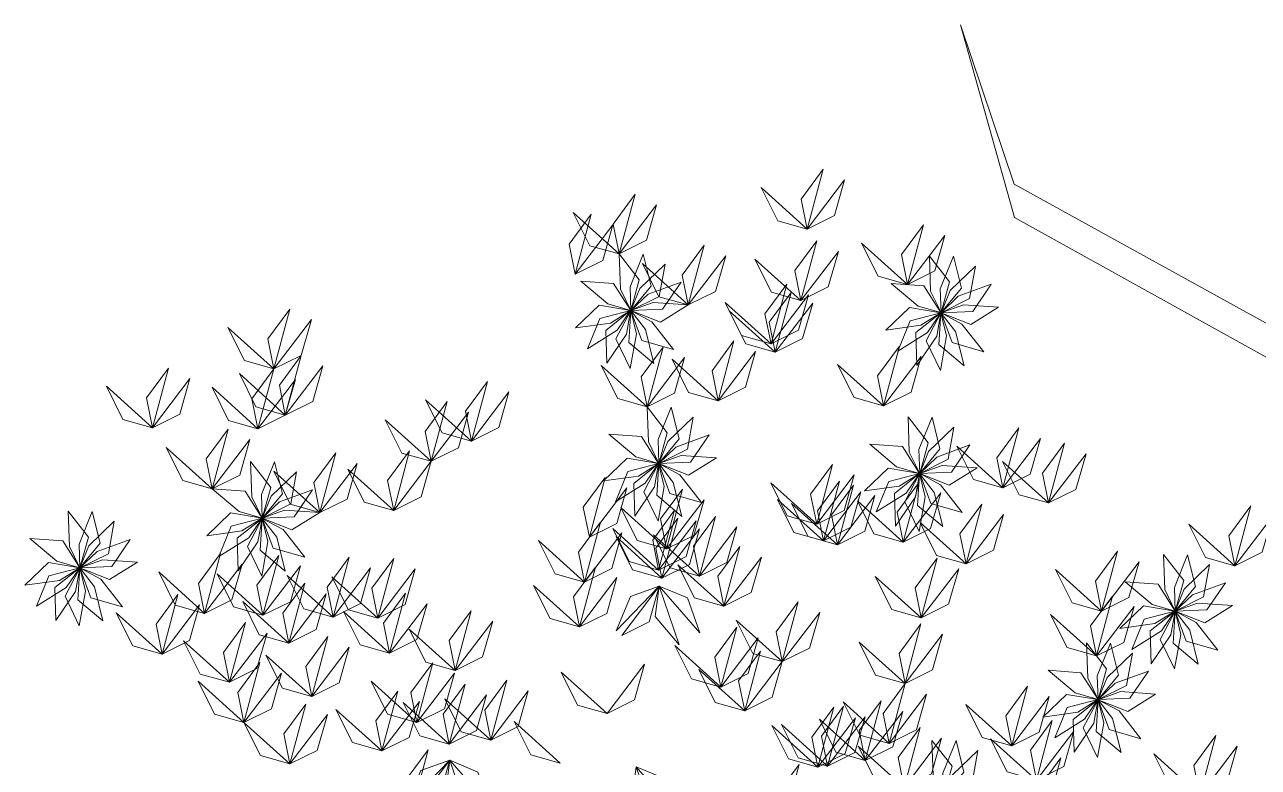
# Model space of a CAD drawing. Header units: inches. Extents: x -173 to 14008, y -3334 to 10368.
# Drawn here: x 12187.4 to 12306.9, y 850.8 to 922.8 of the extents above; entities that cross this region are included whole.
import ezdxf

# ---------------------------------------------------------------- set-up
doc = ezdxf.new("R2010")
doc.units = ezdxf.units.IN
doc.header["$MEASUREMENT"] = 0
doc.layers.add('ARREDAMENTO', color=8, linetype='Continuous', lineweight=18)

msp = doc.modelspace()

# ---------------------------------------------------------------- linework, layer by layer
at = {"layer": 'ARREDAMENTO', "linetype": 'Continuous', "lineweight": 0}
msp.add_lwpolyline([(12372.36, 869.64), (12362.73, 859.93), (12351.81, 847.64), (12342.17, 841.15), (12335.05, 846.28), (12333.68, 869.49), (12334.24, 890.12), (12330.89, 922.35), (12328.47, 881.72), (12311.02, 891.97), (12283.24, 907.34), (12278.02, 922.79), (12283.25, 904.11), (12309.74, 889.39), (12327.84, 877.2), (12327.29, 853.35), (12333.93, 801.79), (12323.2, 741.14)], dxfattribs=at)
at = {"layer": 'ARREDAMENTO', "lineweight": 0}
for points in [[(12263.17, 902.98), (12262.59, 905.89), (12264.72, 908.78), (12263.17, 902.98)], [(12263.17, 902.98), (12265.83, 904.3), (12266.8, 907.76), (12263.17, 902.98)], [(12244.95, 900.57), (12244.37, 903.47), (12246.49, 906.36), (12244.95, 900.57)], [(12263.17, 902.98), (12260.32, 903.79), (12258.72, 907), (12263.17, 902.98)], [(12244.95, 900.57), (12247.61, 901.89), (12248.58, 905.34), (12244.95, 900.57)], [(12240.7, 898.62), (12240.12, 901.53), (12242.25, 904.42), (12240.7, 898.62)], [(12244.95, 900.57), (12242.1, 901.37), (12240.5, 904.59), (12244.95, 900.57)], [(12240.7, 898.62), (12243.36, 899.94), (12244.33, 903.4), (12240.7, 898.62)], [(12272.89, 897.6), (12272.31, 900.5), (12274.43, 903.39), (12272.89, 897.6)], [(12251.65, 895.62), (12251.07, 898.52), (12253.19, 901.41), (12251.65, 895.62)], [(12262.56, 896.05), (12261.97, 898.95), (12264.1, 901.84), (12262.56, 896.05)], [(12272.89, 897.6), (12270.04, 898.4), (12268.44, 901.61), (12272.89, 897.6)], [(12272.89, 897.6), (12275.55, 898.92), (12276.52, 902.37), (12272.89, 897.6)], [(12244.95, 900.57), (12245.07, 897.16), (12246.07, 895.08), (12246.9, 898.05), (12244.95, 900.57)], [(12247.28, 900.55), (12246.01, 897.39), (12246.08, 895.08), (12248.04, 897.46), (12247.28, 900.55)], [(12251.65, 895.62), (12254.3, 896.94), (12255.28, 900.39), (12251.65, 895.62)], [(12262.56, 896.05), (12259.7, 896.85), (12258.1, 900.07), (12262.56, 896.05)], [(12262.56, 896.05), (12265.21, 897.37), (12266.19, 900.82), (12262.56, 896.05)], [(12275.01, 900.36), (12275.13, 896.95), (12276.14, 894.88), (12276.97, 897.85), (12275.01, 900.36)], [(12277.35, 900.34), (12276.07, 897.18), (12276.14, 894.88), (12278.11, 897.25), (12277.35, 900.34)], [(12249.4, 899.58), (12246.95, 897.22), (12246.08, 895.08), (12248.84, 896.45), (12249.4, 899.58)], [(12251.65, 895.62), (12248.8, 896.42), (12247.2, 899.63), (12251.65, 895.62)], [(12279.47, 899.38), (12277.02, 897.01), (12276.14, 894.87), (12278.91, 896.24), (12279.47, 899.38)], [(12241.24, 897.92), (12243.85, 895.73), (12246.07, 895.08), (12244.41, 897.69), (12241.24, 897.92)], [(12250.95, 897.84), (12247.75, 896.67), (12246.08, 895.08), (12249.16, 895.2), (12250.95, 897.84)], [(12259.67, 891.85), (12259.08, 894.75), (12261.21, 897.64), (12259.67, 891.85)], [(12271.3, 897.71), (12273.92, 895.52), (12276.13, 894.88), (12274.48, 897.48), (12271.3, 897.71)], [(12281.01, 897.63), (12277.81, 896.47), (12276.14, 894.87), (12279.23, 895), (12281.01, 897.63)], [(12260.08, 891.04), (12259.49, 893.95), (12261.62, 896.84), (12260.08, 891.04)], [(12259.67, 891.85), (12262.32, 893.17), (12263.3, 896.62), (12259.67, 891.85)], [(12240.73, 893.39), (12244.1, 893.86), (12246.06, 895.08), (12243.02, 895.59), (12240.73, 893.39)], [(12251.65, 895.62), (12248.25, 895.85), (12246.08, 895.07), (12248.95, 893.94), (12251.65, 895.62)], [(12259.67, 891.85), (12256.82, 892.65), (12255.22, 895.86), (12259.67, 891.85)], [(12260.08, 891.04), (12262.73, 892.36), (12263.71, 895.81), (12260.08, 891.04)], [(12270.79, 893.18), (12274.17, 893.65), (12276.13, 894.87), (12273.09, 895.38), (12270.79, 893.18)], [(12281.71, 895.41), (12278.31, 895.65), (12276.14, 894.86), (12279.01, 893.73), (12281.71, 895.41)], [(12211.5, 889.42), (12210.92, 892.33), (12213.04, 895.22), (12211.5, 889.42)], [(12211.5, 889.42), (12214.15, 890.74), (12215.13, 894.2), (12211.5, 889.42)], [(12241.88, 891.36), (12244.77, 893.17), (12246.06, 895.07), (12243.08, 894.31), (12241.88, 891.36)], [(12243.75, 889.97), (12245.66, 892.8), (12246.06, 895.07), (12243.65, 893.15), (12243.75, 889.97)], [(12246.03, 889.47), (12246.62, 892.83), (12246.07, 895.07), (12244.64, 892.33), (12246.03, 889.47)], [(12248.31, 889.94), (12247.49, 893.24), (12246.07, 895.07), (12245.88, 891.99), (12248.31, 889.94)], [(12250.21, 891.29), (12248.11, 893.98), (12246.08, 895.07), (12247.15, 892.18), (12250.21, 891.29)], [(12260.08, 891.04), (12257.22, 891.85), (12255.62, 895.06), (12260.08, 891.04)], [(12271.94, 891.15), (12274.83, 892.96), (12276.13, 894.87), (12273.14, 894.1), (12271.94, 891.15)], [(12273.81, 889.77), (12275.72, 892.59), (12276.13, 894.86), (12273.71, 892.95), (12273.81, 889.77)], [(12276.09, 889.26), (12276.68, 892.62), (12276.13, 894.86), (12274.7, 892.13), (12276.09, 889.26)], [(12278.37, 889.73), (12277.55, 893.04), (12276.13, 894.86), (12275.94, 891.78), (12278.37, 889.73)], [(12280.27, 891.08), (12278.17, 893.77), (12276.14, 894.86), (12277.21, 891.97), (12280.27, 891.08)], [(12211.5, 889.42), (12208.65, 890.23), (12207.05, 893.44), (12211.5, 889.42)], [(12254.53, 886.34), (12253.95, 889.25), (12256.07, 892.14), (12254.53, 886.34)], [(12212.61, 884.95), (12212.03, 887.85), (12214.15, 890.74), (12212.61, 884.95)], [(12247.67, 885.75), (12247.08, 888.65), (12249.21, 891.54), (12247.67, 885.75)], [(12247.67, 885.75), (12250.32, 887.07), (12251.3, 890.52), (12247.67, 885.75)], [(12254.53, 886.34), (12257.19, 887.67), (12258.16, 891.12), (12254.53, 886.34)], [(12270.57, 885.84), (12269.99, 888.75), (12272.12, 891.64), (12270.57, 885.84)], [(12270.57, 885.84), (12273.23, 887.16), (12274.2, 890.62), (12270.57, 885.84)], [(12199.74, 883.72), (12199.15, 886.62), (12201.28, 889.51), (12199.74, 883.72)], [(12209.96, 883.63), (12209.37, 886.53), (12211.5, 889.42), (12209.96, 883.63)], [(12212.61, 884.95), (12215.27, 886.27), (12216.24, 889.72), (12212.61, 884.95)], [(12247.67, 885.75), (12244.82, 886.55), (12243.22, 889.77), (12247.67, 885.75)], [(12254.53, 886.34), (12251.68, 887.15), (12250.08, 890.36), (12254.53, 886.34)], [(12270.57, 885.84), (12267.72, 886.65), (12266.12, 889.86), (12270.57, 885.84)], [(12199.74, 883.72), (12202.39, 885.04), (12203.37, 888.49), (12199.74, 883.72)], [(12212.61, 884.95), (12209.76, 885.75), (12208.16, 888.97), (12212.61, 884.95)], [(12209.96, 883.63), (12212.61, 884.95), (12213.59, 888.4), (12209.96, 883.63)], [(12230.65, 882.41), (12230.06, 885.32), (12232.19, 888.21), (12230.65, 882.41)], [(12199.74, 883.72), (12196.88, 884.52), (12195.28, 887.74), (12199.74, 883.72)], [(12209.96, 883.63), (12207.11, 884.43), (12205.51, 887.65), (12209.96, 883.63)], [(12230.65, 882.41), (12233.3, 883.73), (12234.28, 887.19), (12230.65, 882.41)], [(12226.74, 880.47), (12226.15, 883.37), (12228.28, 886.26), (12226.74, 880.47)], [(12230.65, 882.41), (12227.79, 883.22), (12226.19, 886.43), (12230.65, 882.41)], [(12247.67, 885.75), (12247.79, 882.34), (12248.79, 880.26), (12249.62, 883.24), (12247.67, 885.75)], [(12250, 885.73), (12248.72, 882.57), (12248.79, 880.26), (12250.76, 882.64), (12250, 885.73)], [(12226.74, 880.47), (12223.89, 881.27), (12222.29, 884.48), (12226.74, 880.47)], [(12226.74, 880.47), (12229.39, 881.79), (12230.37, 885.24), (12226.74, 880.47)], [(12252.12, 884.76), (12249.67, 882.4), (12248.8, 880.26), (12251.56, 881.63), (12252.12, 884.76)], [(12272.94, 884.78), (12273.06, 881.37), (12274.07, 879.29), (12274.89, 882.26), (12272.94, 884.78)], [(12275.27, 884.76), (12274, 881.6), (12274.07, 879.29), (12276.03, 881.67), (12275.27, 884.76)], [(12205.53, 877.79), (12204.95, 880.7), (12207.08, 883.59), (12205.53, 877.79)], [(12277.39, 883.79), (12274.94, 881.42), (12274.07, 879.29), (12276.83, 880.66), (12277.39, 883.79)], [(12282.13, 877.91), (12281.54, 880.81), (12283.67, 883.7), (12282.13, 877.91)], [(12205.53, 877.79), (12208.19, 879.11), (12209.16, 882.57), (12205.53, 877.79)], [(12243.96, 883.1), (12246.57, 880.91), (12248.78, 880.26), (12247.13, 882.87), (12243.96, 883.1)], [(12253.66, 883.02), (12250.46, 881.85), (12248.8, 880.26), (12251.88, 880.39), (12253.66, 883.02)], [(12269.23, 882.13), (12271.84, 879.94), (12274.06, 879.29), (12272.41, 881.9), (12269.23, 882.13)], [(12282.13, 877.91), (12284.78, 879.23), (12285.76, 882.68), (12282.13, 877.91)], [(12286.56, 876.43), (12285.97, 879.33), (12288.1, 882.22), (12286.56, 876.43)], [(12205.53, 877.79), (12202.68, 878.6), (12201.08, 881.81), (12205.53, 877.79)], [(12215.94, 875.49), (12215.36, 878.4), (12217.49, 881.29), (12215.94, 875.49)], [(12223.11, 875.69), (12222.52, 878.6), (12224.65, 881.49), (12223.11, 875.69)], [(12254.37, 880.8), (12250.97, 881.03), (12248.8, 880.25), (12251.66, 879.12), (12254.37, 880.8)], [(12278.94, 882.05), (12275.74, 880.88), (12274.07, 879.29), (12277.15, 879.41), (12278.94, 882.05)], [(12282.13, 877.91), (12279.28, 878.71), (12277.68, 881.93), (12282.13, 877.91)], [(12286.56, 876.43), (12289.21, 877.75), (12290.19, 881.2), (12286.56, 876.43)], [(12209.24, 880.44), (12209.36, 877.04), (12210.37, 874.96), (12211.2, 877.93), (12209.24, 880.44)], [(12211.57, 880.42), (12210.3, 877.26), (12210.37, 874.96), (12212.34, 877.33), (12211.57, 880.42)], [(12215.94, 875.49), (12218.6, 876.81), (12219.57, 880.26), (12215.94, 875.49)], [(12223.11, 875.69), (12220.26, 876.5), (12218.66, 879.71), (12223.11, 875.69)], [(12223.11, 875.69), (12225.76, 877.01), (12226.74, 880.47), (12223.11, 875.69)], [(12243.44, 878.57), (12246.82, 879.04), (12248.78, 880.26), (12245.74, 880.77), (12243.44, 878.57)], [(12244.59, 876.54), (12247.48, 878.35), (12248.78, 880.25), (12245.79, 879.49), (12244.59, 876.54)], [(12246.47, 875.15), (12248.37, 877.98), (12248.78, 880.25), (12246.36, 878.33), (12246.47, 875.15)], [(12248.74, 874.65), (12249.33, 878.01), (12248.78, 880.25), (12247.35, 877.51), (12248.74, 874.65)], [(12251.03, 875.12), (12250.2, 878.42), (12248.79, 880.25), (12248.59, 877.17), (12251.03, 875.12)], [(12252.92, 876.47), (12250.82, 879.16), (12248.79, 880.25), (12249.87, 877.36), (12252.92, 876.47)], [(12264.09, 874.37), (12263.5, 877.28), (12265.63, 880.17), (12264.09, 874.37)], [(12268.72, 877.6), (12272.09, 878.07), (12274.05, 879.29), (12271.01, 879.8), (12268.72, 877.6)], [(12279.64, 879.83), (12276.24, 880.06), (12274.07, 879.28), (12276.94, 878.15), (12279.64, 879.83)], [(12286.56, 876.43), (12283.7, 877.23), (12282.1, 880.45), (12286.56, 876.43)], [(12213.7, 879.46), (12211.24, 877.09), (12210.37, 874.95), (12213.13, 876.33), (12213.7, 879.46)], [(12215.94, 875.49), (12213.09, 876.3), (12211.49, 879.51), (12215.94, 875.49)], [(12242.07, 873.12), (12241.48, 876.02), (12243.61, 878.91), (12242.07, 873.12)], [(12264.09, 874.37), (12266.74, 875.69), (12267.72, 879.15), (12264.09, 874.37)], [(12264.74, 872.75), (12264.16, 875.66), (12266.29, 878.55), (12264.74, 872.75)], [(12269.87, 875.57), (12272.76, 877.37), (12274.05, 879.28), (12271.07, 878.52), (12269.87, 875.57)], [(12271.74, 874.18), (12273.65, 877.01), (12274.06, 879.28), (12271.64, 877.36), (12271.74, 874.18)], [(12274.02, 873.68), (12274.61, 877.04), (12274.06, 879.28), (12272.63, 876.54), (12274.02, 873.68)], [(12276.3, 874.15), (12275.48, 877.45), (12274.06, 879.28), (12273.87, 876.2), (12276.3, 874.15)], [(12278.2, 875.5), (12276.1, 878.19), (12274.07, 879.28), (12275.14, 876.39), (12278.2, 875.5)], [(12205.53, 877.79), (12208.14, 875.6), (12210.36, 874.96), (12208.71, 877.56), (12205.53, 877.79)], [(12215.24, 877.71), (12212.04, 876.55), (12210.37, 874.95), (12213.45, 875.08), (12215.24, 877.71)], [(12242.07, 873.12), (12244.72, 874.44), (12245.7, 877.89), (12242.07, 873.12)], [(12249.55, 871.97), (12248.96, 874.88), (12251.09, 877.77), (12249.55, 871.97)], [(12264.09, 874.37), (12261.24, 875.18), (12259.64, 878.39), (12264.09, 874.37)], [(12264.74, 872.75), (12267.4, 874.07), (12268.38, 877.52), (12264.74, 872.75)], [(12266.11, 872.37), (12265.53, 875.27), (12267.65, 878.16), (12266.11, 872.37)], [(12272.48, 872.63), (12271.89, 875.54), (12274.02, 878.43), (12272.48, 872.63)], [(12272.48, 872.63), (12275.13, 873.95), (12276.11, 877.41), (12272.48, 872.63)], [(12249.55, 871.97), (12252.2, 873.29), (12253.18, 876.74), (12249.55, 871.97)], [(12264.74, 872.75), (12261.89, 873.56), (12260.29, 876.77), (12264.74, 872.75)], [(12266.11, 872.37), (12263.26, 873.17), (12261.66, 876.38), (12266.11, 872.37)], [(12266.11, 872.37), (12268.77, 873.69), (12269.74, 877.14), (12266.11, 872.37)], [(12272.48, 872.63), (12269.62, 873.44), (12268.03, 876.65), (12272.48, 872.63)], [(12278.56, 870.52), (12277.97, 873.43), (12280.1, 876.32), (12278.56, 870.52)], [(12304.61, 870.35), (12304.03, 873.25), (12306.15, 876.14), (12304.61, 870.35)], [(12191.58, 875.63), (12191.7, 872.22), (12192.7, 870.15), (12193.53, 873.12), (12191.58, 875.63)], [(12193.91, 875.61), (12192.63, 872.45), (12192.71, 870.15), (12194.67, 872.52), (12193.91, 875.61)], [(12205.02, 873.26), (12208.39, 873.74), (12210.35, 874.95), (12207.31, 875.47), (12205.02, 873.26)], [(12206.17, 871.23), (12209.06, 873.04), (12210.36, 874.95), (12207.37, 874.18), (12206.17, 871.23)], [(12208.04, 869.85), (12209.95, 872.67), (12210.36, 874.94), (12207.94, 873.03), (12208.04, 869.85)], [(12210.32, 869.35), (12210.91, 872.7), (12210.36, 874.94), (12208.93, 872.21), (12210.32, 869.35)], [(12212.6, 869.81), (12211.78, 873.12), (12210.36, 874.94), (12210.17, 871.86), (12212.6, 869.81)], [(12215.94, 875.49), (12212.54, 875.73), (12210.37, 874.95), (12213.24, 873.81), (12215.94, 875.49)], [(12214.5, 871.17), (12212.4, 873.85), (12210.37, 874.94), (12211.44, 872.05), (12214.5, 871.17)], [(12249.55, 871.97), (12246.69, 872.78), (12245.1, 875.99), (12249.55, 871.97)], [(12248.78, 869.93), (12248.2, 872.83), (12250.33, 875.72), (12248.78, 869.93)], [(12249.1, 869.15), (12248.52, 872.06), (12250.64, 874.95), (12249.1, 869.15)], [(12252.74, 869.33), (12252.16, 872.24), (12254.29, 875.13), (12252.74, 869.33)], [(12278.56, 870.52), (12281.21, 871.84), (12282.19, 875.3), (12278.56, 870.52)], [(12304.61, 870.35), (12307.26, 871.67), (12308.24, 875.12), (12304.61, 870.35)], [(12196.03, 874.65), (12193.58, 872.28), (12192.71, 870.14), (12195.47, 871.51), (12196.03, 874.65)], [(12241.59, 868.76), (12241, 871.67), (12243.13, 874.56), (12241.59, 868.76)], [(12248.78, 869.93), (12245.93, 870.74), (12244.33, 873.95), (12248.78, 869.93)], [(12248.78, 869.93), (12251.44, 871.25), (12252.41, 874.7), (12248.78, 869.93)], [(12249.1, 869.15), (12251.76, 870.47), (12252.73, 873.92), (12249.1, 869.15)], [(12252.74, 869.33), (12255.4, 870.65), (12256.37, 874.11), (12252.74, 869.33)], [(12278.56, 870.52), (12275.71, 871.33), (12274.11, 874.54), (12278.56, 870.52)], [(12304.61, 870.35), (12301.76, 871.15), (12300.16, 874.37), (12304.61, 870.35)], [(12187.87, 872.98), (12190.48, 870.79), (12192.7, 870.15), (12191.04, 872.75), (12187.87, 872.98)], [(12197.58, 872.9), (12194.37, 871.74), (12192.71, 870.14), (12195.79, 870.27), (12197.58, 872.9)], [(12241.59, 868.76), (12238.74, 869.57), (12237.14, 872.78), (12241.59, 868.76)], [(12241.59, 868.76), (12244.24, 870.09), (12245.22, 873.54), (12241.59, 868.76)], [(12249.1, 869.15), (12246.25, 869.96), (12244.65, 873.17), (12249.1, 869.15)], [(12252.74, 869.33), (12249.89, 870.14), (12248.29, 873.35), (12252.74, 869.33)], [(12204.79, 865.72), (12204.2, 868.63), (12206.33, 871.52), (12204.79, 865.72)], [(12210.44, 865.54), (12209.86, 868.45), (12211.99, 871.34), (12210.44, 865.54)], [(12255.1, 866.42), (12254.51, 869.33), (12256.64, 872.22), (12255.1, 866.42)], [(12291.68, 865.95), (12291.1, 868.86), (12293.23, 871.75), (12291.68, 865.95)], [(12297.69, 871.43), (12297.81, 868.03), (12298.82, 865.95), (12299.65, 868.92), (12297.69, 871.43)], [(12300.02, 871.41), (12298.75, 868.25), (12298.82, 865.95), (12300.79, 868.32), (12300.02, 871.41)], [(12187.36, 868.45), (12190.73, 868.92), (12192.69, 870.14), (12189.65, 870.66), (12187.36, 868.45)], [(12198.28, 870.68), (12194.88, 870.92), (12192.71, 870.14), (12195.58, 869), (12198.28, 870.68)], [(12204.79, 865.72), (12207.44, 867.04), (12208.42, 870.49), (12204.79, 865.72)], [(12210.44, 865.54), (12213.1, 866.86), (12214.08, 870.32), (12210.44, 865.54)], [(12217.24, 865.37), (12216.66, 868.28), (12218.79, 871.17), (12217.24, 865.37)], [(12217.24, 865.37), (12219.9, 866.69), (12220.87, 870.15), (12217.24, 865.37)], [(12221.57, 865.26), (12220.98, 868.17), (12223.11, 871.06), (12221.57, 865.26)], [(12241.11, 864.41), (12240.53, 867.32), (12242.65, 870.21), (12241.11, 864.41)], [(12255.1, 866.42), (12252.25, 867.23), (12250.65, 870.44), (12255.1, 866.42)], [(12255.1, 866.42), (12257.75, 867.74), (12258.73, 871.19), (12255.1, 866.42)], [(12274.22, 865.29), (12273.63, 868.19), (12275.76, 871.08), (12274.22, 865.29)], [(12291.68, 865.95), (12294.34, 867.28), (12295.32, 870.73), (12291.68, 865.95)], [(12302.14, 870.45), (12299.69, 868.08), (12298.82, 865.94), (12301.58, 867.32), (12302.14, 870.45)], [(12188.5, 866.42), (12191.39, 868.23), (12192.69, 870.14), (12189.7, 869.37), (12188.5, 866.42)], [(12190.38, 865.04), (12192.28, 867.86), (12192.69, 870.13), (12190.28, 868.22), (12190.38, 865.04)], [(12192.65, 864.53), (12193.25, 867.89), (12192.7, 870.13), (12191.27, 867.4), (12192.65, 864.53)], [(12194.94, 865), (12194.11, 868.31), (12192.7, 870.13), (12192.51, 867.05), (12194.94, 865)], [(12196.83, 866.35), (12194.74, 869.04), (12192.7, 870.13), (12193.78, 867.24), (12196.83, 866.35)], [(12204.79, 865.72), (12201.94, 866.53), (12200.34, 869.74), (12204.79, 865.72)], [(12210.44, 865.54), (12207.59, 866.35), (12205.99, 869.56), (12210.44, 865.54)], [(12217.24, 865.37), (12214.39, 866.18), (12212.79, 869.39), (12217.24, 865.37)], [(12221.57, 865.26), (12218.72, 866.07), (12217.12, 869.28), (12221.57, 865.26)], [(12221.57, 865.26), (12224.22, 866.58), (12225.2, 870.04), (12221.57, 865.26)], [(12241.11, 864.41), (12243.76, 865.73), (12244.74, 869.19), (12241.11, 864.41)], [(12274.22, 865.29), (12271.37, 866.09), (12269.77, 869.31), (12274.22, 865.29)], [(12274.22, 865.29), (12276.87, 866.61), (12277.85, 870.06), (12274.22, 865.29)], [(12291.68, 865.95), (12288.83, 866.76), (12287.23, 869.97), (12291.68, 865.95)], [(12212.95, 862.85), (12212.36, 865.76), (12214.49, 868.65), (12212.95, 862.85)], [(12241.11, 864.41), (12238.26, 865.22), (12236.66, 868.43), (12241.11, 864.41)], [(12248.84, 868.36), (12246.04, 867.37), (12244.66, 864.05), (12248.84, 868.36)], [(12245.21, 863.59), (12247.86, 864.91), (12248.84, 868.36), (12245.21, 863.59)], [(12248.84, 868.36), (12248.45, 865.42), (12250.76, 862.68), (12248.84, 868.36)], [(12248.84, 868.36), (12251.57, 867.22), (12252.78, 863.84), (12248.84, 868.36)], [(12293.98, 868.78), (12296.59, 866.59), (12298.81, 865.95), (12297.16, 868.55), (12293.98, 868.78)], [(12303.69, 868.7), (12300.49, 867.54), (12298.82, 865.94), (12301.9, 866.07), (12303.69, 868.7)], [(12200.67, 861.77), (12200.08, 864.68), (12202.21, 867.57), (12200.67, 861.77)], [(12212.95, 862.85), (12210.09, 863.66), (12208.49, 866.87), (12212.95, 862.85)], [(12212.95, 862.85), (12215.6, 864.17), (12216.58, 867.62), (12212.95, 862.85)], [(12222.71, 861.88), (12222.12, 864.79), (12224.25, 867.68), (12222.71, 861.88)], [(12222.71, 861.88), (12225.36, 863.2), (12226.34, 866.66), (12222.71, 861.88)], [(12260.75, 861.05), (12260.16, 863.95), (12262.29, 866.84), (12260.75, 861.05)], [(12291.21, 861.6), (12290.62, 864.51), (12292.75, 867.4), (12291.21, 861.6)], [(12304.39, 866.48), (12300.99, 866.72), (12298.82, 865.94), (12301.69, 864.8), (12304.39, 866.48)], [(12200.67, 861.77), (12197.82, 862.58), (12196.22, 865.79), (12200.67, 861.77)], [(12200.67, 861.77), (12203.32, 863.09), (12204.3, 866.54), (12200.67, 861.77)], [(12222.71, 861.88), (12219.86, 862.69), (12218.26, 865.9), (12222.71, 861.88)], [(12229.07, 860.19), (12228.49, 863.09), (12230.61, 865.98), (12229.07, 860.19)], [(12260.75, 861.05), (12263.4, 862.37), (12264.38, 865.82), (12260.75, 861.05)], [(12291.21, 861.6), (12288.35, 862.41), (12286.75, 865.62), (12291.21, 861.6)], [(12291.21, 861.6), (12293.86, 862.92), (12294.84, 866.38), (12291.21, 861.6)], [(12293.47, 864.25), (12296.84, 864.73), (12298.8, 865.94), (12295.76, 866.46), (12293.47, 864.25)], [(12294.62, 862.22), (12297.51, 864.03), (12298.8, 865.94), (12295.82, 865.17), (12294.62, 862.22)], [(12296.49, 860.84), (12298.4, 863.66), (12298.81, 865.93), (12296.39, 864.02), (12296.49, 860.84)], [(12298.77, 860.34), (12299.36, 863.69), (12298.81, 865.93), (12297.38, 863.2), (12298.77, 860.34)], [(12301.05, 860.8), (12300.23, 864.11), (12298.81, 865.93), (12298.62, 862.85), (12301.05, 860.8)], [(12302.95, 862.16), (12300.85, 864.84), (12298.82, 865.93), (12299.89, 863.04), (12302.95, 862.16)], [(12207.2, 859.05), (12206.62, 861.95), (12208.75, 864.84), (12207.2, 859.05)], [(12207.2, 859.05), (12206.62, 861.95), (12208.75, 864.84), (12207.2, 859.05)], [(12229.07, 860.19), (12226.22, 860.99), (12224.62, 864.21), (12229.07, 860.19)], [(12229.07, 860.19), (12231.72, 861.51), (12232.7, 864.96), (12229.07, 860.19)], [(12254.8, 858.58), (12254.21, 861.49), (12256.34, 864.38), (12254.8, 858.58)], [(12260.75, 861.05), (12257.89, 861.85), (12256.29, 865.07), (12260.75, 861.05)], [(12272.65, 858.92), (12272.07, 861.83), (12274.19, 864.72), (12272.65, 858.92)], [(12207.2, 859.05), (12204.35, 859.85), (12202.75, 863.07), (12207.2, 859.05)], [(12207.2, 859.05), (12204.35, 859.85), (12202.75, 863.07), (12207.2, 859.05)], [(12207.2, 859.05), (12209.86, 860.37), (12210.84, 863.82), (12207.2, 859.05)], [(12207.2, 859.05), (12209.86, 860.37), (12210.84, 863.82), (12207.2, 859.05)], [(12215.18, 857.67), (12214.59, 860.58), (12216.72, 863.47), (12215.18, 857.67)], [(12254.8, 858.58), (12257.45, 859.9), (12258.43, 863.36), (12254.8, 858.58)], [(12272.65, 858.92), (12275.31, 860.24), (12276.28, 863.7), (12272.65, 858.92)], [(12215.18, 857.67), (12217.83, 858.99), (12218.81, 862.44), (12215.18, 857.67)], [(12254.8, 858.58), (12251.95, 859.39), (12250.35, 862.6), (12254.8, 858.58)], [(12257.12, 856.27), (12256.53, 859.18), (12258.66, 862.07), (12257.12, 856.27)], [(12272.65, 858.92), (12269.8, 859.73), (12268.2, 862.94), (12272.65, 858.92)], [(12290.23, 862.86), (12290.35, 859.45), (12291.35, 857.38), (12292.18, 860.35), (12290.23, 862.86)], [(12292.56, 862.84), (12291.28, 859.68), (12291.36, 857.37), (12293.32, 859.75), (12292.56, 862.84)], [(12294.68, 861.88), (12292.23, 859.51), (12291.36, 857.37), (12294.12, 858.74), (12294.68, 861.88)], [(12208.6, 855.15), (12208.02, 858.06), (12210.14, 860.95), (12208.6, 855.15)], [(12215.18, 857.67), (12212.32, 858.48), (12210.73, 861.69), (12215.18, 857.67)], [(12225.36, 855.15), (12224.78, 858.05), (12226.91, 860.94), (12225.36, 855.15)], [(12243.78, 856.03), (12246.43, 857.35), (12247.41, 860.8), (12243.78, 856.03)], [(12257.12, 856.27), (12259.77, 857.59), (12260.75, 861.05), (12257.12, 856.27)], [(12208.6, 855.15), (12211.26, 856.47), (12212.23, 859.93), (12208.6, 855.15)], [(12225.36, 855.15), (12228.02, 856.47), (12228.99, 859.92), (12225.36, 855.15)], [(12243.78, 856.03), (12240.93, 856.83), (12239.33, 860.04), (12243.78, 856.03)], [(12257.12, 856.27), (12254.26, 857.08), (12252.66, 860.29), (12257.12, 856.27)], [(12286.52, 860.21), (12289.13, 858.02), (12291.35, 857.38), (12289.69, 859.98), (12286.52, 860.21)], [(12296.23, 860.13), (12293.02, 858.96), (12291.36, 857.37), (12294.44, 857.5), (12296.23, 860.13)], [(12208.6, 855.15), (12205.75, 855.96), (12204.15, 859.17), (12208.6, 855.15)], [(12225.36, 855.15), (12222.51, 855.95), (12220.91, 859.16), (12225.36, 855.15)], [(12221.96, 852.39), (12221.38, 855.3), (12223.51, 858.19), (12221.96, 852.39)], [(12228.48, 853.06), (12227.9, 855.96), (12230.03, 858.85), (12228.48, 853.06)], [(12232.51, 853.45), (12231.93, 856.35), (12234.06, 859.24), (12232.51, 853.45)], [(12232.51, 853.45), (12235.17, 854.77), (12236.15, 858.22), (12232.51, 853.45)], [(12271.11, 853.13), (12270.52, 856.03), (12272.65, 858.92), (12271.11, 853.13)], [(12282.99, 852.88), (12282.41, 855.79), (12284.53, 858.68), (12282.99, 852.88)], [(12221.96, 852.39), (12224.62, 853.71), (12225.6, 857.17), (12221.96, 852.39)], [(12228.48, 853.06), (12225.63, 853.86), (12224.03, 857.08), (12228.48, 853.06)], [(12232.51, 853.45), (12229.66, 854.25), (12228.06, 857.46), (12232.51, 853.45)], [(12228.48, 853.06), (12231.14, 854.38), (12232.11, 857.83), (12228.48, 853.06)], [(12271.11, 853.13), (12268.26, 853.93), (12266.66, 857.15), (12271.11, 853.13)], [(12268.8, 851.46), (12268.22, 854.36), (12270.35, 857.25), (12268.8, 851.46)], [(12271.11, 853.13), (12273.76, 854.45), (12274.74, 857.9), (12271.11, 853.13)], [(12282.99, 852.88), (12285.65, 854.21), (12286.62, 857.66), (12282.99, 852.88)], [(12286.01, 855.68), (12289.38, 856.15), (12291.34, 857.37), (12288.3, 857.88), (12286.01, 855.68)], [(12287.15, 853.65), (12290.05, 855.46), (12291.34, 857.37), (12288.35, 856.6), (12287.15, 853.65)], [(12289.03, 852.27), (12290.93, 855.09), (12291.34, 857.36), (12288.93, 855.45), (12289.03, 852.27)], [(12291.3, 851.76), (12291.9, 855.12), (12291.35, 857.36), (12289.92, 854.63), (12291.3, 851.76)], [(12293.59, 852.23), (12292.76, 855.54), (12291.35, 857.36), (12291.16, 854.28), (12293.59, 852.23)], [(12295.49, 853.58), (12293.39, 856.27), (12291.35, 857.36), (12292.43, 854.47), (12295.49, 853.58)], [(12296.93, 857.91), (12293.53, 858.15), (12291.36, 857.36), (12294.23, 856.23), (12296.93, 857.91)], [(12213.05, 851.13), (12212.47, 854.04), (12214.6, 856.93), (12213.05, 851.13)], [(12213.05, 851.13), (12215.71, 852.45), (12216.68, 855.91), (12213.05, 851.13)], [(12221.96, 852.39), (12219.11, 853.2), (12217.51, 856.41), (12221.96, 852.39)], [(12264.21, 850.83), (12263.62, 853.74), (12265.75, 856.63), (12264.21, 850.83)], [(12265.15, 850.92), (12264.56, 853.83), (12266.69, 856.72), (12265.15, 850.92)], [(12268.8, 851.46), (12271.46, 852.78), (12272.44, 856.23), (12268.8, 851.46)], [(12282.99, 852.88), (12280.14, 853.69), (12278.54, 856.9), (12282.99, 852.88)], [(12213.05, 851.13), (12210.2, 851.94), (12208.6, 855.15), (12213.05, 851.13)], [(12239.24, 851.22), (12236.38, 852.03), (12234.78, 855.24), (12239.24, 851.22)], [(12264.21, 850.83), (12261.36, 851.64), (12259.76, 854.85), (12264.21, 850.83)], [(12265.15, 850.92), (12262.29, 851.73), (12260.69, 854.94), (12265.15, 850.92)], [(12264.21, 850.83), (12266.86, 852.15), (12267.84, 855.61), (12264.21, 850.83)], [(12268.8, 851.46), (12265.95, 852.26), (12264.35, 855.48), (12268.8, 851.46)], [(12265.15, 850.92), (12267.8, 852.24), (12268.78, 855.7), (12265.15, 850.92)], [(12272.57, 848.86), (12271.98, 851.76), (12274.11, 854.65), (12272.57, 848.86)], [(12285.38, 849.55), (12284.8, 852.46), (12286.92, 855.35), (12285.38, 849.55)], [(12272.57, 848.86), (12275.22, 850.18), (12276.2, 853.63), (12272.57, 848.86)], [(12275.26, 853.42), (12275.38, 850.02), (12276.39, 847.94), (12277.22, 850.91), (12275.26, 853.42)], [(12285.38, 849.55), (12282.53, 850.36), (12280.93, 853.57), (12285.38, 849.55)], [(12285.38, 849.55), (12288.03, 850.87), (12289.01, 854.32), (12285.38, 849.55)], [(12301.21, 848.08), (12300.63, 850.99), (12302.76, 853.88), (12301.21, 848.08)], [(12224.91, 846.72), (12224.32, 849.62), (12226.45, 852.51), (12224.91, 846.72)], [(12272.57, 848.86), (12269.72, 849.66), (12268.12, 852.87), (12272.57, 848.86)], [(12277.59, 853.41), (12276.32, 850.25), (12276.39, 847.94), (12278.36, 850.32), (12277.59, 853.41)], [(12279.71, 852.44), (12277.26, 850.07), (12276.39, 847.94), (12279.15, 849.31), (12279.71, 852.44)], [(12301.21, 848.08), (12303.87, 849.4), (12304.84, 852.85), (12301.21, 848.08)], [(12228.54, 851.49), (12225.74, 850.49), (12224.36, 847.18), (12228.54, 851.49)], [(12224.91, 846.72), (12227.56, 848.04), (12228.54, 851.49), (12224.91, 846.72)], [(12224.91, 846.72), (12227.56, 848.04), (12228.54, 851.49), (12224.91, 846.72)], [(12228.54, 851.49), (12228.15, 848.55), (12230.46, 845.81), (12228.54, 851.49)], [(12228.54, 851.49), (12231.27, 850.35), (12232.48, 846.97), (12228.54, 851.49)], [(12260.85, 845.29), (12260.26, 848.2), (12262.39, 851.09), (12260.85, 845.29)], [(12260.85, 845.29), (12260.26, 848.2), (12262.39, 851.09), (12260.85, 845.29)], [(12286.2, 845.93), (12285.62, 848.83), (12287.74, 851.72), (12286.2, 845.93)], [(12301.21, 848.08), (12298.36, 848.89), (12296.76, 852.1), (12301.21, 848.08)], [(12246.61, 850.85), (12246.22, 847.91), (12248.53, 845.17), (12246.61, 850.85)], [(12246.61, 850.85), (12249.34, 849.71), (12250.55, 846.33), (12246.61, 850.85)]]:
    msp.add_lwpolyline(points, dxfattribs=at)

doc.saveas('drawing.dxf')
